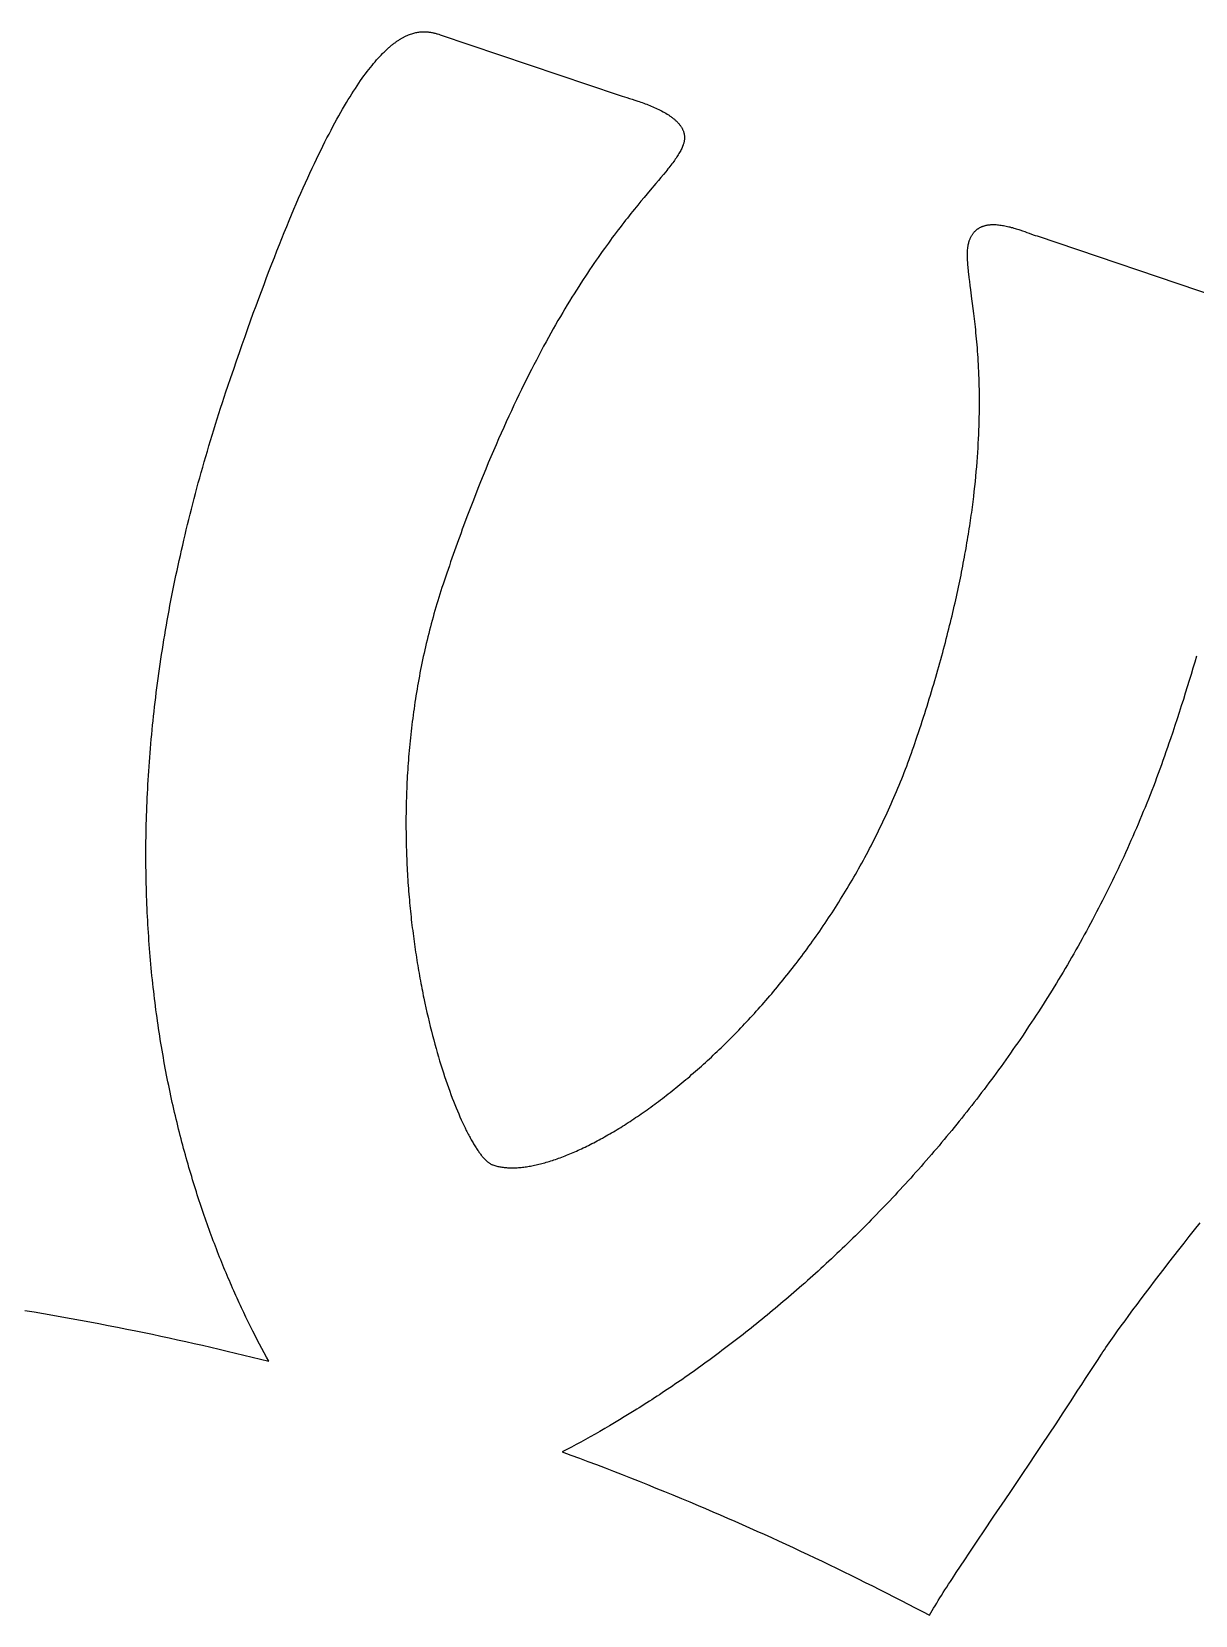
# Model space of a CAD drawing. Extents: x -388 to -35, y 578 to 1063.
# Drawn here: x -255.64 to -233.05, y 835.61 to 866.33 of the extents above; entities that cross this region are included whole.
import ezdxf

# ---------------------------------------------------------------- set-up
doc = ezdxf.new("R2010")
doc.units = 0
doc.layers.add('color#3f3f3fff', color=1, linetype='CONTINUOUS')

msp = doc.modelspace()

# ---------------------------------------------------------------- linework, layer by layer
at = {"layer": 'color#3f3f3fff'}
for points in [[(-255.771, 841.524), (-255.591, 841.494), (-255.411, 841.464), (-255.231, 841.432), (-255.051, 841.401), (-254.871, 841.368), (-254.692, 841.335), (-254.512, 841.302), (-254.333, 841.268), (-254.153, 841.233), (-253.974, 841.198), (-253.795, 841.162), (-253.616, 841.126), (-253.454, 841.093), (-253.292, 841.059), (-253.13, 841.025), (-252.969, 840.99), (-252.807, 840.955), (-252.646, 840.919), (-252.485, 840.883), (-252.323, 840.846), (-252.162, 840.809), (-252.001, 840.772), (-251.841, 840.734), (-251.68, 840.695), (-251.519, 840.656), (-251.359, 840.617), (-251.198, 840.577), (-251.038, 840.537), (-251.082, 840.617), (-251.127, 840.699), (-251.171, 840.781), (-251.215, 840.865), (-251.259, 840.949), (-251.303, 841.035), (-251.347, 841.122), (-251.391, 841.21), (-251.435, 841.299), (-251.479, 841.39), (-251.522, 841.481), (-251.566, 841.573), (-251.587, 841.62), (-251.609, 841.667), (-251.631, 841.714), (-251.652, 841.761), (-251.674, 841.809), (-251.695, 841.857), (-251.717, 841.905), (-251.738, 841.954), (-251.76, 842.003), (-251.781, 842.052), (-251.802, 842.101), (-251.823, 842.151), (-251.844, 842.201), (-251.866, 842.251), (-251.887, 842.301), (-251.907, 842.352), (-251.928, 842.403), (-251.949, 842.454), (-251.97, 842.506), (-251.991, 842.558), (-252.011, 842.61), (-252.032, 842.662), (-252.052, 842.715), (-252.073, 842.768), (-252.093, 842.821), (-252.113, 842.874), (-252.133, 842.928), (-252.153, 842.982), (-252.173, 843.036), (-252.193, 843.091), (-252.213, 843.146), (-252.233, 843.201), (-252.252, 843.256), (-252.272, 843.312), (-252.291, 843.367), (-252.31, 843.424), (-252.33, 843.48), (-252.349, 843.537), (-252.368, 843.594), (-252.387, 843.651), (-252.405, 843.708), (-252.424, 843.766), (-252.442, 843.824), (-252.461, 843.882), (-252.479, 843.941), (-252.497, 844), (-252.516, 844.059), (-252.533, 844.118), (-252.551, 844.178), (-252.569, 844.238), (-252.587, 844.298), (-252.604, 844.358), (-252.621, 844.419), (-252.639, 844.48), (-252.656, 844.541), (-252.673, 844.603), (-252.689, 844.664), (-252.706, 844.726), (-252.722, 844.789), (-252.739, 844.851), (-252.755, 844.914), (-252.771, 844.977), (-252.787, 845.041), (-252.803, 845.104), (-252.818, 845.168), (-252.834, 845.232), (-252.849, 845.297), (-252.864, 845.361), (-252.879, 845.426), (-252.894, 845.492), (-252.909, 845.557), (-252.923, 845.623), (-252.937, 845.689), (-252.952, 845.755), (-252.966, 845.822), (-252.979, 845.888), (-252.993, 845.955), (-253.006, 846.023), (-253.02, 846.09), (-253.033, 846.158), (-253.046, 846.226), (-253.058, 846.295), (-253.071, 846.363), (-253.083, 846.432), (-253.095, 846.501), (-253.107, 846.571), (-253.119, 846.641), (-253.131, 846.711), (-253.142, 846.781), (-253.153, 846.851), (-253.164, 846.922), (-253.175, 846.993), (-253.186, 847.064), (-253.196, 847.136), (-253.206, 847.208), (-253.216, 847.28), (-253.226, 847.352), (-253.235, 847.425), (-253.245, 847.497), (-253.254, 847.571), (-253.263, 847.644), (-253.271, 847.718), (-253.28, 847.791), (-253.288, 847.866), (-253.296, 847.94), (-253.304, 848.015), (-253.311, 848.09), (-253.319, 848.165), (-253.326, 848.24), (-253.332, 848.316), (-253.339, 848.392), (-253.345, 848.468), (-253.352, 848.544), (-253.357, 848.621), (-253.363, 848.698), (-253.368, 848.775), (-253.374, 848.853), (-253.378, 848.931), (-253.383, 849.009), (-253.387, 849.087), (-253.392, 849.166), (-253.395, 849.244), (-253.399, 849.323), (-253.402, 849.403), (-253.405, 849.482), (-253.408, 849.562), (-253.411, 849.642), (-253.413, 849.723), (-253.415, 849.803), (-253.417, 849.884), (-253.418, 849.965), (-253.419, 850.046), (-253.42, 850.128), (-253.421, 850.21), (-253.421, 850.292), (-253.421, 850.375), (-253.421, 850.457), (-253.421, 850.54), (-253.42, 850.623), (-253.419, 850.707), (-253.417, 850.79), (-253.416, 850.874), (-253.414, 850.958), (-253.411, 851.043), (-253.409, 851.128), (-253.406, 851.212), (-253.403, 851.298), (-253.399, 851.383), (-253.396, 851.469), (-253.391, 851.555), (-253.387, 851.641), (-253.382, 851.727), (-253.377, 851.814), (-253.372, 851.901), (-253.366, 851.988), (-253.36, 852.076), (-253.354, 852.164), (-253.347, 852.252), (-253.34, 852.34), (-253.333, 852.428), (-253.326, 852.517), (-253.318, 852.606), (-253.309, 852.695), (-253.301, 852.785), (-253.292, 852.875), (-253.282, 852.965), (-253.273, 853.055), (-253.263, 853.145), (-253.253, 853.236), (-253.242, 853.327), (-253.231, 853.418), (-253.22, 853.51), (-253.208, 853.602), (-253.196, 853.694), (-253.183, 853.786), (-253.171, 853.878), (-253.158, 853.971), (-253.144, 854.064), (-253.13, 854.157), (-253.116, 854.251), (-253.101, 854.345), (-253.087, 854.439), (-253.071, 854.533), (-253.056, 854.627), (-253.039, 854.722), (-253.023, 854.817), (-253.006, 854.912), (-252.989, 855.008), (-252.972, 855.104), (-252.954, 855.2), (-252.935, 855.296), (-252.917, 855.392), (-252.897, 855.489), (-252.878, 855.586), (-252.858, 855.683), (-252.838, 855.781), (-252.817, 855.879), (-252.796, 855.977), (-252.775, 856.075), (-252.753, 856.173), (-252.731, 856.272), (-252.708, 856.371), (-252.685, 856.47), (-252.661, 856.57), (-252.637, 856.669), (-252.613, 856.769), (-252.588, 856.87), (-252.563, 856.97), (-252.538, 857.071), (-252.512, 857.172), (-252.485, 857.273), (-252.459, 857.374), (-252.431, 857.476), (-252.404, 857.578), (-252.376, 857.68), (-252.347, 857.782), (-252.318, 857.885), (-252.289, 857.988), (-252.259, 858.091), (-252.229, 858.194), (-252.198, 858.298), (-252.167, 858.402), (-252.135, 858.506), (-252.103, 858.61), (-252.071, 858.715), (-252.038, 858.82), (-252.005, 858.925), (-251.971, 859.03), (-251.937, 859.136), (-251.902, 859.242), (-251.867, 859.348), (-251.831, 859.454), (-251.774, 859.622), (-251.718, 859.787), (-251.662, 859.95), (-251.607, 860.109), (-251.552, 860.266), (-251.497, 860.421), (-251.443, 860.573), (-251.39, 860.722), (-251.337, 860.869), (-251.284, 861.014), (-251.232, 861.155), (-251.18, 861.295), (-251.129, 861.431), (-251.078, 861.566), (-251.028, 861.698), (-250.978, 861.827), (-250.928, 861.955), (-250.879, 862.079), (-250.831, 862.202), (-250.782, 862.322), (-250.735, 862.44), (-250.687, 862.556), (-250.641, 862.669), (-250.594, 862.78), (-250.548, 862.889), (-250.502, 862.996), (-250.457, 863.1), (-250.412, 863.203), (-250.368, 863.303), (-250.324, 863.401), (-250.281, 863.497), (-250.237, 863.591), (-250.195, 863.683), (-250.152, 863.773), (-250.111, 863.861), (-250.069, 863.947), (-250.028, 864.031), (-249.987, 864.113), (-249.947, 864.193), (-249.907, 864.272), (-249.867, 864.348), (-249.828, 864.423), (-249.79, 864.496), (-249.751, 864.567), (-249.713, 864.636), (-249.676, 864.703), (-249.639, 864.769), (-249.602, 864.833), (-249.565, 864.895), (-249.529, 864.956), (-249.494, 865.015), (-249.458, 865.072), (-249.423, 865.128), (-249.389, 865.182), (-249.354, 865.234), (-249.321, 865.285), (-249.287, 865.335), (-249.254, 865.383), (-249.221, 865.429), (-249.189, 865.474), (-249.157, 865.518), (-249.125, 865.56), (-249.094, 865.601), (-249.063, 865.64), (-249.032, 865.678), (-249.002, 865.715), (-248.972, 865.75), (-248.942, 865.784), (-248.913, 865.817), (-248.884, 865.848), (-248.855, 865.879), (-248.827, 865.908), (-248.813, 865.922), (-248.799, 865.936), (-248.785, 865.949), (-248.771, 865.963), (-248.757, 865.976), (-248.744, 865.988), (-248.73, 866.001), (-248.717, 866.013), (-248.703, 866.025), (-248.69, 866.036), (-248.677, 866.047), (-248.664, 866.058), (-248.651, 866.069), (-248.638, 866.08), (-248.625, 866.09), (-248.612, 866.1), (-248.599, 866.11), (-248.586, 866.119), (-248.574, 866.128), (-248.561, 866.137), (-248.549, 866.146), (-248.536, 866.155), (-248.524, 866.163), (-248.512, 866.171), (-248.5, 866.179), (-248.488, 866.186), (-248.476, 866.194), (-248.464, 866.201), (-248.452, 866.208), (-248.44, 866.215), (-248.429, 866.221), (-248.417, 866.227), (-248.406, 866.233), (-248.394, 866.239), (-248.383, 866.245), (-248.371, 866.25), (-248.349, 866.261), (-248.327, 866.27), (-248.305, 866.279), (-248.284, 866.287), (-248.262, 866.294), (-248.241, 866.301), (-248.221, 866.307), (-248.2, 866.312), (-248.18, 866.316), (-248.16, 866.32), (-248.141, 866.324), (-248.122, 866.327), (-248.103, 866.329), (-248.084, 866.331), (-248.065, 866.332), (-248.047, 866.333), (-248.029, 866.333), (-248.011, 866.333), (-247.994, 866.333), (-247.977, 866.332), (-247.96, 866.331), (-247.943, 866.329), (-247.927, 866.327), (-247.911, 866.325), (-247.895, 866.322), (-247.879, 866.32), (-247.864, 866.317), (-247.848, 866.313), (-247.833, 866.31), (-247.819, 866.306), (-247.804, 866.302), (-247.79, 866.299), (-247.776, 866.294), (-247.762, 866.29), (-247.735, 866.282), (-247.709, 866.273), (-244.251, 865.108), (-244.215, 865.096), (-244.175, 865.083), (-244.084, 865.055), (-244.035, 865.039), (-243.983, 865.023), (-243.929, 865.005), (-243.873, 864.986), (-243.845, 864.977), (-243.816, 864.967), (-243.787, 864.956), (-243.758, 864.946), (-243.729, 864.935), (-243.699, 864.924), (-243.67, 864.912), (-243.641, 864.9), (-243.611, 864.888), (-243.582, 864.876), (-243.553, 864.863), (-243.524, 864.85), (-243.495, 864.837), (-243.467, 864.823), (-243.439, 864.81), (-243.411, 864.795), (-243.383, 864.781), (-243.356, 864.766), (-243.33, 864.75), (-243.304, 864.735), (-243.291, 864.727), (-243.279, 864.719), (-243.266, 864.711), (-243.254, 864.702), (-243.242, 864.694), (-243.23, 864.686), (-243.219, 864.677), (-243.207, 864.669), (-243.196, 864.66), (-243.185, 864.651), (-243.174, 864.642), (-243.163, 864.634), (-243.152, 864.625), (-243.142, 864.615), (-243.132, 864.606), (-243.122, 864.597), (-243.113, 864.588), (-243.103, 864.578), (-243.094, 864.568), (-243.086, 864.559), (-243.077, 864.549), (-243.069, 864.539), (-243.061, 864.529), (-243.053, 864.519), (-243.046, 864.509), (-243.038, 864.499), (-243.032, 864.488), (-243.025, 864.478), (-243.019, 864.467), (-243.013, 864.457), (-243.007, 864.446), (-243.002, 864.435), (-242.997, 864.424), (-242.993, 864.413), (-242.988, 864.402), (-242.984, 864.39), (-242.981, 864.379), (-242.978, 864.367), (-242.975, 864.356), (-242.973, 864.344), (-242.97, 864.332), (-242.969, 864.32), (-242.967, 864.308), (-242.967, 864.296), (-242.966, 864.284), (-242.966, 864.272), (-242.966, 864.259), (-242.967, 864.247), (-242.968, 864.234), (-242.97, 864.221), (-242.972, 864.208), (-242.974, 864.195), (-242.977, 864.182), (-242.981, 864.169), (-242.985, 864.156), (-242.989, 864.142), (-242.992, 864.133), (-242.996, 864.124), (-243.003, 864.105), (-243.011, 864.086), (-243.02, 864.067), (-243.029, 864.047), (-243.039, 864.028), (-243.05, 864.008), (-243.061, 863.988), (-243.073, 863.967), (-243.086, 863.946), (-243.1, 863.925), (-243.114, 863.904), (-243.128, 863.882), (-243.144, 863.86), (-243.16, 863.837), (-243.176, 863.814), (-243.194, 863.791), (-243.211, 863.768), (-243.23, 863.744), (-243.249, 863.719), (-243.269, 863.694), (-243.289, 863.669), (-243.31, 863.643), (-243.331, 863.616), (-243.376, 863.562), (-243.423, 863.506), (-243.472, 863.447), (-243.523, 863.387), (-243.632, 863.258), (-243.69, 863.189), (-243.749, 863.118), (-243.811, 863.044), (-243.874, 862.967), (-243.939, 862.887), (-243.973, 862.846), (-244.006, 862.804), (-244.04, 862.761), (-244.075, 862.718), (-244.11, 862.673), (-244.146, 862.628), (-244.181, 862.582), (-244.218, 862.535), (-244.254, 862.487), (-244.291, 862.438), (-244.329, 862.388), (-244.367, 862.338), (-244.405, 862.286), (-244.444, 862.233), (-244.483, 862.18), (-244.522, 862.125), (-244.562, 862.069), (-244.602, 862.013), (-244.642, 861.955), (-244.683, 861.897), (-244.724, 861.837), (-244.765, 861.776), (-244.807, 861.714), (-244.849, 861.651), (-244.891, 861.587), (-244.934, 861.522), (-244.977, 861.456), (-245.02, 861.388), (-245.064, 861.32), (-245.108, 861.25), (-245.152, 861.179), (-245.196, 861.107), (-245.241, 861.033), (-245.286, 860.959), (-245.331, 860.883), (-245.376, 860.806), (-245.422, 860.727), (-245.468, 860.648), (-245.514, 860.567), (-245.56, 860.484), (-245.607, 860.401), (-245.653, 860.316), (-245.7, 860.23), (-245.748, 860.142), (-245.795, 860.053), (-245.842, 859.963), (-245.89, 859.871), (-245.938, 859.778), (-245.986, 859.683), (-246.035, 859.587), (-246.083, 859.49), (-246.132, 859.391), (-246.18, 859.29), (-246.229, 859.188), (-246.278, 859.085), (-246.327, 858.98), (-246.377, 858.873), (-246.426, 858.765), (-246.475, 858.656), (-246.525, 858.545), (-246.575, 858.432), (-246.625, 858.317), (-246.675, 858.201), (-246.725, 858.084), (-246.775, 857.965), (-246.825, 857.844), (-246.875, 857.721), (-246.925, 857.597), (-246.976, 857.471), (-247.026, 857.344), (-247.076, 857.214), (-247.127, 857.083), (-247.177, 856.95), (-247.228, 856.816), (-247.253, 856.748), (-247.279, 856.68), (-247.304, 856.611), (-247.329, 856.541), (-247.354, 856.472), (-247.38, 856.402), (-247.405, 856.331), (-247.43, 856.26), (-247.456, 856.188), (-247.481, 856.116), (-247.506, 856.044), (-247.531, 855.971), (-247.557, 855.898), (-247.582, 855.824), (-247.607, 855.749), (-247.633, 855.675), (-247.654, 855.611), (-247.675, 855.547), (-247.695, 855.484), (-247.716, 855.42), (-247.735, 855.356), (-247.755, 855.293), (-247.774, 855.229), (-247.793, 855.165), (-247.811, 855.101), (-247.83, 855.038), (-247.847, 854.974), (-247.865, 854.91), (-247.882, 854.846), (-247.899, 854.783), (-247.915, 854.719), (-247.932, 854.655), (-247.947, 854.592), (-247.963, 854.528), (-247.978, 854.464), (-247.993, 854.401), (-248.007, 854.337), (-248.022, 854.273), (-248.036, 854.21), (-248.049, 854.146), (-248.063, 854.083), (-248.076, 854.019), (-248.088, 853.956), (-248.101, 853.892), (-248.113, 853.829), (-248.125, 853.766), (-248.136, 853.702), (-248.147, 853.639), (-248.158, 853.576), (-248.169, 853.513), (-248.179, 853.449), (-248.189, 853.386), (-248.199, 853.323), (-248.208, 853.26), (-248.217, 853.197), (-248.226, 853.134), (-248.235, 853.072), (-248.243, 853.009), (-248.251, 852.946), (-248.259, 852.884), (-248.266, 852.821), (-248.274, 852.759), (-248.281, 852.696), (-248.287, 852.634), (-248.294, 852.572), (-248.3, 852.509), (-248.306, 852.447), (-248.311, 852.385), (-248.317, 852.323), (-248.322, 852.261), (-248.327, 852.2), (-248.331, 852.138), (-248.336, 852.076), (-248.34, 852.015), (-248.344, 851.954), (-248.347, 851.892), (-248.351, 851.831), (-248.354, 851.77), (-248.357, 851.709), (-248.359, 851.648), (-248.362, 851.587), (-248.364, 851.527), (-248.366, 851.466), (-248.367, 851.406), (-248.369, 851.345), (-248.37, 851.285), (-248.371, 851.225), (-248.372, 851.165), (-248.373, 851.105), (-248.373, 851.046), (-248.373, 850.986), (-248.373, 850.927), (-248.373, 850.867), (-248.372, 850.808), (-248.372, 850.749), (-248.371, 850.69), (-248.37, 850.631), (-248.368, 850.573), (-248.367, 850.514), (-248.365, 850.456), (-248.363, 850.398), (-248.361, 850.34), (-248.359, 850.282), (-248.356, 850.224), (-248.354, 850.167), (-248.351, 850.109), (-248.348, 850.052), (-248.344, 849.995), (-248.341, 849.938), (-248.337, 849.881), (-248.334, 849.825), (-248.33, 849.768), (-248.325, 849.712), (-248.321, 849.656), (-248.317, 849.6), (-248.312, 849.544), (-248.307, 849.489), (-248.302, 849.434), (-248.297, 849.378), (-248.292, 849.323), (-248.286, 849.269), (-248.28, 849.214), (-248.275, 849.16), (-248.269, 849.105), (-248.263, 849.051), (-248.256, 848.998), (-248.25, 848.944), (-248.243, 848.891), (-248.236, 848.837), (-248.23, 848.784), (-248.223, 848.732), (-248.215, 848.679), (-248.208, 848.627), (-248.201, 848.575), (-248.193, 848.523), (-248.185, 848.471), (-248.178, 848.419), (-248.17, 848.368), (-248.162, 848.317), (-248.153, 848.266), (-248.145, 848.216), (-248.137, 848.165), (-248.128, 848.115), (-248.119, 848.065), (-248.11, 848.016), (-248.101, 847.966), (-248.092, 847.917), (-248.083, 847.868), (-248.074, 847.82), (-248.065, 847.771), (-248.055, 847.723), (-248.046, 847.675), (-248.036, 847.627), (-248.026, 847.58), (-248.006, 847.486), (-247.986, 847.393), (-247.965, 847.301), (-247.944, 847.21), (-247.923, 847.12), (-247.901, 847.032), (-247.879, 846.944), (-247.857, 846.858), (-247.835, 846.773), (-247.812, 846.688), (-247.789, 846.606), (-247.766, 846.524), (-247.742, 846.444), (-247.719, 846.364), (-247.695, 846.286), (-247.671, 846.21), (-247.647, 846.134), (-247.622, 846.06), (-247.598, 845.987), (-247.573, 845.916), (-247.549, 845.846), (-247.524, 845.777), (-247.499, 845.71), (-247.474, 845.644), (-247.45, 845.58), (-247.425, 845.516), (-247.4, 845.455), (-247.375, 845.395), (-247.35, 845.336), (-247.325, 845.279), (-247.3, 845.223), (-247.276, 845.169), (-247.251, 845.116), (-247.226, 845.065), (-247.202, 845.016), (-247.19, 844.992), (-247.178, 844.968), (-247.166, 844.945), (-247.154, 844.922), (-247.141, 844.899), (-247.13, 844.877), (-247.118, 844.856), (-247.106, 844.834), (-247.094, 844.813), (-247.082, 844.793), (-247.07, 844.773), (-247.059, 844.753), (-247.047, 844.734), (-247.035, 844.715), (-247.024, 844.697), (-247.012, 844.679), (-247.001, 844.662), (-246.99, 844.645), (-246.978, 844.628), (-246.967, 844.612), (-246.956, 844.596), (-246.945, 844.581), (-246.934, 844.566), (-246.923, 844.552), (-246.912, 844.538), (-246.901, 844.524), (-246.891, 844.511), (-246.88, 844.498), (-246.869, 844.486), (-246.859, 844.475), (-246.849, 844.463), (-246.838, 844.453), (-246.828, 844.442), (-246.818, 844.432), (-246.808, 844.423), (-246.798, 844.414), (-246.788, 844.406), (-246.779, 844.398), (-246.769, 844.39), (-246.76, 844.383), (-246.75, 844.377), (-246.741, 844.371), (-246.732, 844.365), (-246.723, 844.36), (-246.714, 844.355), (-246.705, 844.351), (-246.696, 844.348), (-246.688, 844.345), (-246.669, 844.339), (-246.65, 844.333), (-246.631, 844.327), (-246.611, 844.322), (-246.592, 844.318), (-246.572, 844.314), (-246.551, 844.31), (-246.531, 844.306), (-246.51, 844.303), (-246.488, 844.3), (-246.467, 844.297), (-246.445, 844.295), (-246.423, 844.293), (-246.401, 844.292), (-246.378, 844.291), (-246.356, 844.29), (-246.333, 844.289), (-246.309, 844.289), (-246.286, 844.29), (-246.262, 844.29), (-246.238, 844.291), (-246.213, 844.292), (-246.189, 844.294), (-246.164, 844.296), (-246.139, 844.298), (-246.114, 844.301), (-246.088, 844.304), (-246.062, 844.307), (-246.036, 844.311), (-246.01, 844.315), (-245.984, 844.319), (-245.957, 844.323), (-245.93, 844.328), (-245.903, 844.334), (-245.875, 844.339), (-245.848, 844.345), (-245.82, 844.352), (-245.792, 844.358), (-245.764, 844.365), (-245.735, 844.372), (-245.707, 844.38), (-245.678, 844.388), (-245.649, 844.396), (-245.619, 844.405), (-245.59, 844.414), (-245.56, 844.423), (-245.531, 844.433), (-245.501, 844.443), (-245.47, 844.453), (-245.44, 844.463), (-245.409, 844.474), (-245.379, 844.485), (-245.348, 844.497), (-245.316, 844.509), (-245.285, 844.521), (-245.254, 844.533), (-245.222, 844.546), (-245.19, 844.559), (-245.158, 844.573), (-245.126, 844.587), (-245.094, 844.601), (-245.061, 844.615), (-245.029, 844.63), (-244.996, 844.645), (-244.963, 844.66), (-244.93, 844.676), (-244.896, 844.692), (-244.863, 844.708), (-244.83, 844.725), (-244.796, 844.741), (-244.762, 844.759), (-244.728, 844.776), (-244.694, 844.794), (-244.66, 844.812), (-244.625, 844.831), (-244.591, 844.849), (-244.556, 844.868), (-244.522, 844.888), (-244.487, 844.907), (-244.452, 844.927), (-244.417, 844.948), (-244.381, 844.968), (-244.346, 844.989), (-244.311, 845.01), (-244.275, 845.032), (-244.239, 845.053), (-244.204, 845.075), (-244.168, 845.098), (-244.132, 845.12), (-244.096, 845.143), (-244.059, 845.167), (-244.023, 845.19), (-243.987, 845.214), (-243.95, 845.238), (-243.914, 845.263), (-243.877, 845.287), (-243.841, 845.313), (-243.804, 845.338), (-243.767, 845.363), (-243.73, 845.389), (-243.693, 845.416), (-243.656, 845.442), (-243.619, 845.469), (-243.582, 845.496), (-243.544, 845.523), (-243.507, 845.551), (-243.47, 845.579), (-243.432, 845.607), (-243.395, 845.636), (-243.357, 845.664), (-243.319, 845.693), (-243.282, 845.723), (-243.244, 845.752), (-243.206, 845.782), (-243.169, 845.813), (-243.131, 845.843), (-243.093, 845.874), (-243.055, 845.905), (-243.017, 845.936), (-242.979, 845.968), (-242.941, 846), (-242.903, 846.032), (-242.865, 846.064), (-242.827, 846.097), (-242.789, 846.13), (-242.751, 846.163), (-242.712, 846.197), (-242.674, 846.231), (-242.636, 846.265), (-242.598, 846.299), (-242.56, 846.334), (-242.522, 846.369), (-242.483, 846.404), (-242.445, 846.439), (-242.407, 846.475), (-242.369, 846.511), (-242.331, 846.547), (-242.292, 846.584), (-242.254, 846.62), (-242.216, 846.658), (-242.178, 846.695), (-242.14, 846.732), (-242.102, 846.77), (-242.064, 846.808), (-242.026, 846.847), (-241.988, 846.885), (-241.95, 846.924), (-241.912, 846.963), (-241.874, 847.003), (-241.836, 847.042), (-241.798, 847.082), (-241.76, 847.123), (-241.722, 847.163), (-241.685, 847.204), (-241.647, 847.245), (-241.609, 847.286), (-241.572, 847.327), (-241.534, 847.369), (-241.497, 847.411), (-241.459, 847.453), (-241.422, 847.496), (-241.385, 847.538), (-241.347, 847.581), (-241.31, 847.625), (-241.273, 847.668), (-241.236, 847.712), (-241.199, 847.756), (-241.162, 847.8), (-241.125, 847.845), (-241.089, 847.889), (-241.052, 847.934), (-241.016, 847.979), (-240.979, 848.025), (-240.943, 848.071), (-240.906, 848.117), (-240.87, 848.163), (-240.834, 848.209), (-240.798, 848.256), (-240.762, 848.303), (-240.726, 848.35), (-240.691, 848.397), (-240.655, 848.445), (-240.62, 848.493), (-240.584, 848.541), (-240.549, 848.589), (-240.514, 848.638), (-240.479, 848.687), (-240.444, 848.736), (-240.409, 848.785), (-240.374, 848.835), (-240.34, 848.884), (-240.305, 848.934), (-240.271, 848.984), (-240.237, 849.035), (-240.203, 849.086), (-240.169, 849.137), (-240.135, 849.188), (-240.102, 849.239), (-240.068, 849.291), (-240.035, 849.342), (-240.002, 849.395), (-239.969, 849.447), (-239.936, 849.499), (-239.903, 849.552), (-239.871, 849.605), (-239.838, 849.658), (-239.806, 849.712), (-239.774, 849.765), (-239.742, 849.819), (-239.71, 849.873), (-239.679, 849.927), (-239.647, 849.982), (-239.616, 850.037), (-239.585, 850.091), (-239.554, 850.147), (-239.524, 850.202), (-239.493, 850.258), (-239.463, 850.313), (-239.433, 850.369), (-239.403, 850.426), (-239.373, 850.482), (-239.344, 850.539), (-239.314, 850.596), (-239.285, 850.653), (-239.256, 850.71), (-239.228, 850.768), (-239.199, 850.825), (-239.171, 850.883), (-239.143, 850.941), (-239.115, 851), (-239.087, 851.058), (-239.06, 851.117), (-239.032, 851.176), (-239.005, 851.235), (-238.979, 851.295), (-238.952, 851.354), (-238.926, 851.414), (-238.9, 851.474), (-238.874, 851.534), (-238.848, 851.594), (-238.823, 851.655), (-238.797, 851.716), (-238.773, 851.777), (-238.748, 851.838), (-238.723, 851.899), (-238.699, 851.961), (-238.675, 852.023), (-238.652, 852.085), (-238.628, 852.147), (-238.605, 852.209), (-238.582, 852.272), (-238.559, 852.335), (-238.537, 852.398), (-238.515, 852.461), (-238.493, 852.524), (-238.472, 852.588), (-238.446, 852.663), (-238.422, 852.737), (-238.397, 852.811), (-238.373, 852.885), (-238.349, 852.958), (-238.326, 853.031), (-238.302, 853.104), (-238.28, 853.176), (-238.257, 853.248), (-238.235, 853.32), (-238.213, 853.391), (-238.191, 853.462), (-238.17, 853.533), (-238.149, 853.603), (-238.128, 853.673), (-238.107, 853.743), (-238.087, 853.812), (-238.067, 853.881), (-238.048, 853.949), (-238.029, 854.017), (-238.01, 854.085), (-237.991, 854.153), (-237.972, 854.22), (-237.954, 854.287), (-237.936, 854.353), (-237.919, 854.419), (-237.901, 854.485), (-237.884, 854.551), (-237.868, 854.616), (-237.851, 854.68), (-237.835, 854.745), (-237.819, 854.809), (-237.803, 854.873), (-237.788, 854.936), (-237.772, 854.999), (-237.758, 855.062), (-237.743, 855.125), (-237.728, 855.187), (-237.714, 855.249), (-237.7, 855.31), (-237.687, 855.371), (-237.673, 855.432), (-237.66, 855.493), (-237.647, 855.553), (-237.635, 855.613), (-237.622, 855.672), (-237.61, 855.732), (-237.598, 855.791), (-237.586, 855.849), (-237.575, 855.907), (-237.564, 855.965), (-237.553, 856.023), (-237.542, 856.08), (-237.531, 856.137), (-237.521, 856.194), (-237.511, 856.25), (-237.501, 856.306), (-237.491, 856.362), (-237.482, 856.418), (-237.472, 856.473), (-237.463, 856.528), (-237.455, 856.582), (-237.446, 856.636), (-237.438, 856.69), (-237.429, 856.744), (-237.421, 856.797), (-237.414, 856.85), (-237.406, 856.903), (-237.399, 856.955), (-237.391, 857.007), (-237.384, 857.059), (-237.377, 857.11), (-237.364, 857.212), (-237.352, 857.313), (-237.34, 857.413), (-237.33, 857.511), (-237.319, 857.608), (-237.31, 857.704), (-237.301, 857.799), (-237.293, 857.893), (-237.286, 857.986), (-237.279, 858.077), (-237.272, 858.167), (-237.267, 858.257), (-237.262, 858.345), (-237.257, 858.432), (-237.253, 858.517), (-237.25, 858.602), (-237.247, 858.686), (-237.245, 858.768), (-237.243, 858.85), (-237.241, 858.93), (-237.24, 859.009), (-237.24, 859.087), (-237.24, 859.164), (-237.24, 859.24), (-237.241, 859.315), (-237.242, 859.389), (-237.244, 859.462), (-237.246, 859.534), (-237.248, 859.605), (-237.25, 859.675), (-237.253, 859.744), (-237.256, 859.811), (-237.26, 859.878), (-237.264, 859.944), (-237.268, 860.009), (-237.272, 860.073), (-237.276, 860.136), (-237.281, 860.197), (-237.286, 860.258), (-237.291, 860.318), (-237.296, 860.377), (-237.302, 860.435), (-237.307, 860.492), (-237.313, 860.549), (-237.319, 860.604), (-237.325, 860.658), (-237.331, 860.712), (-237.337, 860.764), (-237.349, 860.867), (-237.361, 860.965), (-237.373, 861.061), (-237.385, 861.152), (-237.408, 861.326), (-237.419, 861.408), (-237.429, 861.486), (-237.439, 861.561), (-237.447, 861.634), (-237.451, 861.669), (-237.455, 861.703), (-237.458, 861.736), (-237.461, 861.769), (-237.464, 861.801), (-237.466, 861.832), (-237.468, 861.862), (-237.47, 861.892), (-237.471, 861.921), (-237.472, 861.949), (-237.473, 861.976), (-237.473, 862.003), (-237.473, 862.029), (-237.472, 862.055), (-237.471, 862.079), (-237.47, 862.103), (-237.467, 862.127), (-237.465, 862.149), (-237.463, 862.16), (-237.462, 862.171), (-237.46, 862.182), (-237.458, 862.193), (-237.456, 862.203), (-237.454, 862.213), (-237.452, 862.224), (-237.449, 862.233), (-237.446, 862.243), (-237.444, 862.253), (-237.441, 862.262), (-237.438, 862.272), (-237.433, 862.285), (-237.428, 862.298), (-237.423, 862.311), (-237.418, 862.323), (-237.413, 862.335), (-237.407, 862.347), (-237.401, 862.358), (-237.395, 862.369), (-237.389, 862.38), (-237.382, 862.39), (-237.376, 862.4), (-237.369, 862.41), (-237.362, 862.42), (-237.355, 862.429), (-237.348, 862.438), (-237.34, 862.446), (-237.333, 862.455), (-237.325, 862.463), (-237.317, 862.47), (-237.309, 862.478), (-237.301, 862.485), (-237.293, 862.492), (-237.284, 862.499), (-237.275, 862.505), (-237.267, 862.511), (-237.258, 862.517), (-237.249, 862.523), (-237.239, 862.528), (-237.23, 862.533), (-237.221, 862.538), (-237.211, 862.543), (-237.201, 862.547), (-237.192, 862.551), (-237.182, 862.555), (-237.172, 862.559), (-237.161, 862.562), (-237.151, 862.566), (-237.141, 862.569), (-237.13, 862.572), (-237.12, 862.574), (-237.109, 862.577), (-237.098, 862.579), (-237.088, 862.581), (-237.077, 862.583), (-237.066, 862.584), (-237.054, 862.586), (-237.043, 862.587), (-237.032, 862.588), (-237.021, 862.589), (-237.009, 862.589), (-236.998, 862.59), (-236.986, 862.59), (-236.975, 862.591), (-236.963, 862.591), (-236.951, 862.59), (-236.939, 862.59), (-236.916, 862.589), (-236.892, 862.587), (-236.868, 862.585), (-236.843, 862.582), (-236.819, 862.579), (-236.795, 862.575), (-236.77, 862.571), (-236.745, 862.566), (-236.721, 862.561), (-236.696, 862.556), (-236.671, 862.55), (-236.647, 862.544), (-236.622, 862.537), (-236.598, 862.531), (-236.573, 862.524), (-236.549, 862.517), (-236.525, 862.509), (-236.501, 862.502), (-236.477, 862.494), (-236.453, 862.486), (-236.407, 862.47), (-236.362, 862.455), (-236.317, 862.439), (-236.275, 862.423), (-236.194, 862.394), (-236.157, 862.381), (-236.122, 862.369), (-232.603, 861.183)], [(-233.026, 854.218), (-233.06, 854.101), (-233.095, 853.982), (-233.131, 853.863), (-233.168, 853.742), (-233.205, 853.621), (-233.244, 853.498), (-233.282, 853.375), (-233.322, 853.25), (-233.363, 853.124), (-233.404, 852.998), (-233.446, 852.87), (-233.488, 852.742), (-233.532, 852.612), (-233.561, 852.527), (-233.59, 852.443), (-233.619, 852.358), (-233.649, 852.274), (-233.679, 852.19), (-233.709, 852.106), (-233.739, 852.023), (-233.77, 851.94), (-233.801, 851.857), (-233.832, 851.774), (-233.864, 851.691), (-233.896, 851.609), (-233.928, 851.527), (-233.96, 851.445), (-233.993, 851.364), (-234.026, 851.283), (-234.059, 851.202), (-234.092, 851.121), (-234.126, 851.04), (-234.16, 850.96), (-234.194, 850.88), (-234.228, 850.8), (-234.263, 850.72), (-234.298, 850.641), (-234.333, 850.562), (-234.368, 850.483), (-234.404, 850.404), (-234.44, 850.326), (-234.476, 850.248), (-234.512, 850.17), (-234.549, 850.092), (-234.585, 850.015), (-234.622, 849.938), (-234.66, 849.861), (-234.697, 849.784), (-234.735, 849.707), (-234.773, 849.631), (-234.811, 849.555), (-234.849, 849.479), (-234.888, 849.404), (-234.927, 849.329), (-234.966, 849.254), (-235.005, 849.179), (-235.044, 849.104), (-235.084, 849.03), (-235.124, 848.956), (-235.164, 848.882), (-235.204, 848.809), (-235.245, 848.735), (-235.285, 848.662), (-235.326, 848.589), (-235.367, 848.517), (-235.409, 848.444), (-235.45, 848.372), (-235.492, 848.3), (-235.533, 848.229), (-235.575, 848.157), (-235.618, 848.086), (-235.66, 848.015), (-235.703, 847.944), (-235.745, 847.874), (-235.788, 847.804), (-235.831, 847.734), (-235.875, 847.664), (-235.918, 847.595), (-235.962, 847.525), (-236.006, 847.457), (-236.049, 847.388), (-236.094, 847.319), (-236.138, 847.251), (-236.182, 847.183), (-236.227, 847.115), (-236.272, 847.048), (-236.317, 846.98), (-236.362, 846.913), (-236.407, 846.847), (-236.452, 846.78), (-236.498, 846.714), (-236.544, 846.648), (-236.59, 846.582), (-236.636, 846.516), (-236.682, 846.451), (-236.728, 846.386), (-236.774, 846.321), (-236.821, 846.256), (-236.868, 846.192), (-236.915, 846.128), (-236.962, 846.064), (-237.009, 846), (-237.056, 845.937), (-237.103, 845.873), (-237.151, 845.81), (-237.198, 845.748), (-237.246, 845.685), (-237.294, 845.623), (-237.342, 845.561), (-237.39, 845.499), (-237.438, 845.438), (-237.487, 845.377), (-237.535, 845.316), (-237.584, 845.255), (-237.632, 845.194), (-237.681, 845.134), (-237.73, 845.074), (-237.779, 845.014), (-237.828, 844.955), (-237.877, 844.895), (-237.926, 844.836), (-237.976, 844.778), (-238.025, 844.719), (-238.075, 844.661), (-238.124, 844.603), (-238.174, 844.545), (-238.224, 844.487), (-238.274, 844.43), (-238.324, 844.373), (-238.374, 844.316), (-238.424, 844.259), (-238.474, 844.203), (-238.525, 844.147), (-238.575, 844.091), (-238.626, 844.035), (-238.676, 843.98), (-238.727, 843.924), (-238.777, 843.869), (-238.828, 843.815), (-238.879, 843.76), (-238.93, 843.706), (-238.981, 843.652), (-239.032, 843.598), (-239.083, 843.545), (-239.134, 843.492), (-239.185, 843.439), (-239.236, 843.386), (-239.288, 843.333), (-239.339, 843.281), (-239.39, 843.229), (-239.442, 843.177), (-239.493, 843.126), (-239.545, 843.075), (-239.596, 843.023), (-239.648, 842.973), (-239.699, 842.922), (-239.751, 842.872), (-239.803, 842.822), (-239.854, 842.772), (-239.906, 842.722), (-239.958, 842.673), (-240.01, 842.624), (-240.062, 842.575), (-240.114, 842.526), (-240.165, 842.478), (-240.217, 842.43), (-240.269, 842.382), (-240.321, 842.334), (-240.373, 842.287), (-240.425, 842.24), (-240.477, 842.193), (-240.529, 842.146), (-240.581, 842.1), (-240.633, 842.053), (-240.685, 842.008), (-240.737, 841.962), (-240.789, 841.916), (-240.841, 841.871), (-240.893, 841.826), (-240.945, 841.781), (-240.997, 841.737), (-241.049, 841.693), (-241.101, 841.649), (-241.153, 841.605), (-241.205, 841.561), (-241.257, 841.518), (-241.309, 841.475), (-241.36, 841.432), (-241.412, 841.39), (-241.464, 841.348), (-241.516, 841.306), (-241.568, 841.264), (-241.62, 841.222), (-241.671, 841.181), (-241.723, 841.14), (-241.775, 841.099), (-241.826, 841.058), (-241.878, 841.018), (-241.929, 840.978), (-241.981, 840.938), (-242.032, 840.898), (-242.084, 840.859), (-242.135, 840.82), (-242.187, 840.781), (-242.238, 840.742), (-242.289, 840.704), (-242.34, 840.666), (-242.392, 840.628), (-242.443, 840.59), (-242.494, 840.553), (-242.545, 840.516), (-242.596, 840.479), (-242.646, 840.442), (-242.697, 840.406), (-242.748, 840.369), (-242.799, 840.334), (-242.849, 840.298), (-242.9, 840.262), (-242.95, 840.227), (-243, 840.192), (-243.051, 840.157), (-243.101, 840.123), (-243.151, 840.089), (-243.201, 840.055), (-243.251, 840.021), (-243.301, 839.987), (-243.351, 839.954), (-243.4, 839.921), (-243.45, 839.888), (-243.499, 839.856), (-243.549, 839.824), (-243.598, 839.791), (-243.647, 839.76), (-243.697, 839.728), (-243.746, 839.697), (-243.794, 839.666), (-243.843, 839.635), (-243.892, 839.604), (-243.941, 839.574), (-244.037, 839.514), (-244.134, 839.455), (-244.23, 839.397), (-244.325, 839.34), (-244.42, 839.284), (-244.515, 839.229), (-244.609, 839.175), (-244.702, 839.122), (-244.795, 839.07), (-244.887, 839.019), (-244.979, 838.968), (-245.07, 838.919), (-245.161, 838.871), (-245.25, 838.824), (-245.34, 838.778), (-245.173, 838.716), (-245.007, 838.655), (-244.841, 838.593), (-244.675, 838.53), (-244.509, 838.467), (-244.344, 838.403), (-244.179, 838.339), (-244.014, 838.274), (-243.849, 838.209), (-243.684, 838.143), (-243.52, 838.077), (-243.355, 838.01), (-243.191, 837.943), (-243.027, 837.875), (-242.864, 837.807), (-242.7, 837.738), (-242.557, 837.677), (-242.415, 837.616), (-242.272, 837.555), (-242.13, 837.493), (-241.988, 837.431), (-241.845, 837.369), (-241.704, 837.306), (-241.562, 837.242), (-241.42, 837.179), (-241.279, 837.115), (-241.138, 837.05), (-240.997, 836.985), (-240.856, 836.92), (-240.715, 836.854), (-240.574, 836.788), (-240.434, 836.722), (-240.294, 836.655), (-240.154, 836.588), (-240.014, 836.52), (-239.874, 836.453), (-239.735, 836.384), (-239.595, 836.315), (-239.456, 836.246), (-239.317, 836.177), (-239.178, 836.107), (-239.039, 836.037), (-238.901, 835.966), (-238.762, 835.895), (-238.624, 835.823), (-238.486, 835.752), (-238.348, 835.679), (-238.21, 835.607), (-238.184, 835.652), (-238.157, 835.699), (-238.129, 835.746), (-238.1, 835.794), (-238.07, 835.843), (-238.04, 835.892), (-238.008, 835.943), (-237.976, 835.994), (-237.943, 836.047), (-237.91, 836.1), (-237.875, 836.154), (-237.84, 836.21), (-237.803, 836.266), (-237.766, 836.323), (-237.69, 836.44), (-237.61, 836.561), (-237.527, 836.686), (-237.44, 836.815), (-237.351, 836.949), (-237.258, 837.087), (-237.162, 837.229), (-236.96, 837.528), (-236.744, 837.846), (-236.632, 838.012), (-236.516, 838.184), (-236.397, 838.36), (-236.275, 838.542), (-236.149, 838.73), (-236.02, 838.923), (-235.888, 839.121), (-235.753, 839.325), (-235.614, 839.535), (-235.472, 839.751), (-235.327, 839.973), (-235.253, 840.086), (-235.179, 840.2), (-235.103, 840.317), (-235.027, 840.434), (-234.95, 840.554), (-234.872, 840.675), (-234.844, 840.717), (-234.815, 840.759), (-234.785, 840.803), (-234.754, 840.847), (-234.691, 840.937), (-234.626, 841.029), (-234.557, 841.125), (-234.487, 841.223), (-234.414, 841.323), (-234.339, 841.426), (-234.261, 841.531), (-234.181, 841.638), (-234.099, 841.748), (-234.015, 841.86), (-233.928, 841.974), (-233.84, 842.09), (-233.749, 842.209), (-233.657, 842.329), (-233.562, 842.451), (-233.466, 842.575), (-233.368, 842.701), (-233.268, 842.828), (-233.166, 842.958), (-233.062, 843.089), (-232.957, 843.221)]]:
    msp.add_lwpolyline(points, dxfattribs=at)

doc.saveas('drawing.dxf')
